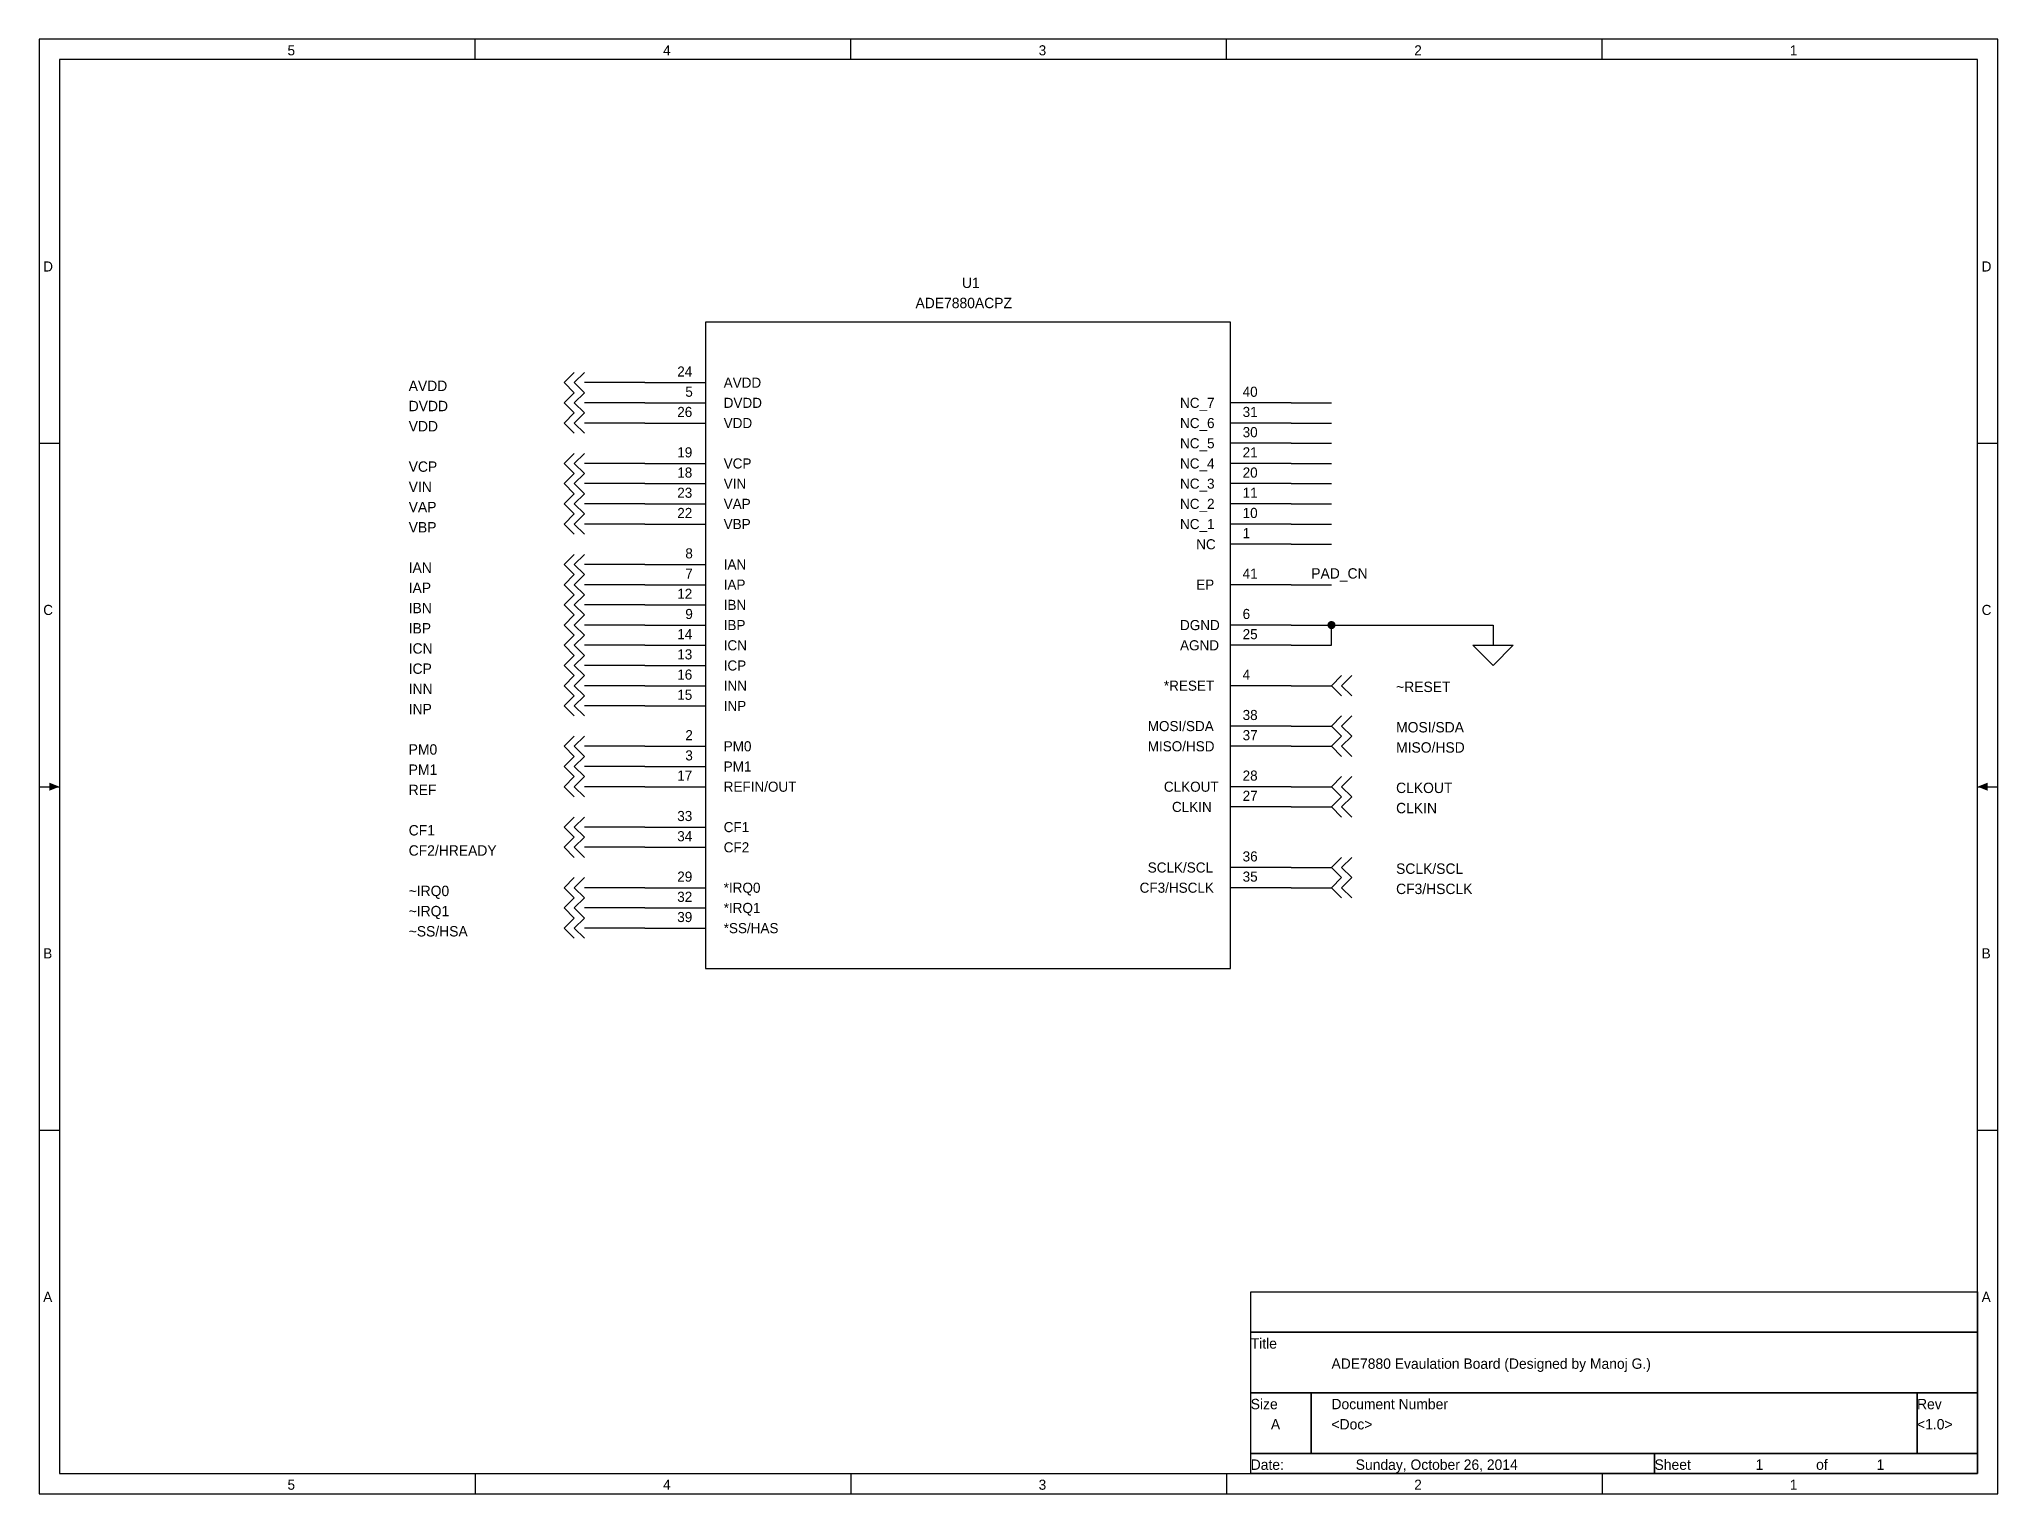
# Model space of a CAD drawing. Extents: x -0.1 to 9.6, y 0.1 to 7.3.
import ezdxf

# ---------------------------------------------------------------- set-up
doc = ezdxf.new("R2010")
doc.units = 0

msp = doc.modelspace()

# ---------------------------------------------------------------- linework, layer by layer
at = {"layer": 'PARTS'}
for p, q in [((2.9, 5.6), (3.2, 5.6)), ((2.9, 5.5), (3.2, 5.5)), ((6.1, 5.5), (5.8, 5.5)), ((2.9, 5.4), (3.2, 5.4)), ((6.1, 5.4), (5.8, 5.4)), ((6.1, 5.3), (5.8, 5.3)), ((2.9, 5.2), (3.2, 5.2)), ((6.1, 5.2), (5.8, 5.2)), ((2.9, 5.1), (3.2, 5.1)), ((6.1, 5.1), (5.8, 5.1)), ((2.9, 5), (3.2, 5)), ((6.1, 5), (5.8, 5)), ((2.9, 4.9), (3.2, 4.9)), ((6.1, 4.9), (5.8, 4.9)), ((6.1, 4.8), (5.8, 4.8)), ((2.9, 4.7), (3.2, 4.7)), ((2.9, 4.6), (3.2, 4.6)), ((6.1, 4.6), (5.8, 4.6)), ((2.9, 4.5), (3.2, 4.5)), ((2.9, 4.4), (3.2, 4.4)), ((6.1, 4.4), (5.8, 4.4)), ((2.9, 4.3), (3.2, 4.3)), ((6.1, 4.3), (5.8, 4.3)), ((2.9, 4.2), (3.2, 4.2)), ((2.9, 4.1), (3.2, 4.1)), ((6.1, 4.1), (5.8, 4.1)), ((2.9, 4), (3.2, 4)), ((6.1, 3.9), (5.8, 3.9)), ((2.9, 3.8), (3.2, 3.8)), ((6.1, 3.8), (5.8, 3.8)), ((2.9, 3.7), (3.2, 3.7)), ((2.9, 3.6), (3.2, 3.6)), ((6.1, 3.6), (5.8, 3.6)), ((6.1, 3.5), (5.8, 3.5)), ((2.9, 3.4), (3.2, 3.4)), ((2.9, 3.3), (3.2, 3.3)), ((6.1, 3.2), (5.8, 3.2)), ((2.9, 3.1), (3.2, 3.1)), ((6.1, 3.1), (5.8, 3.1)), ((2.9, 3), (3.2, 3)), ((2.9, 2.9), (3.2, 2.9))]:
    msp.add_line(p, q, dxfattribs=at)
for points in [[(3.2, 5.9), (3.2, 2.7)], [(5.8, 5.9), (3.2, 5.9)], [(5.8, 2.7), (5.8, 5.9)], [(2.5, 5.6), (2.55, 5.65)], [(2.55, 5.6), (2.6, 5.65)], [(2.5, 5.6), (2.55, 5.55)], [(2.5, 5.5), (2.55, 5.55)], [(2.55, 5.6), (2.6, 5.55)], [(2.55, 5.5), (2.6, 5.55)], [(3.2, 5.6), (3.2, 5.6)], [(2.5, 5.5), (2.55, 5.45)], [(2.5, 5.4), (2.55, 5.45)], [(2.55, 5.5), (2.6, 5.45)], [(2.55, 5.4), (2.6, 5.45)], [(3.2, 5.5), (3.2, 5.5)], [(5.8, 5.5), (5.8, 5.5)], [(2.5, 5.4), (2.55, 5.35)], [(2.55, 5.4), (2.6, 5.35)], [(3.2, 5.4), (3.2, 5.4)], [(5.8, 5.4), (5.8, 5.4)], [(2.5, 5.2), (2.55, 5.25)], [(2.55, 5.2), (2.6, 5.25)], [(5.8, 5.3), (5.8, 5.3)], [(2.5, 5.2), (2.55, 5.15)], [(2.5, 5.1), (2.55, 5.15)], [(2.55, 5.2), (2.6, 5.15)], [(2.55, 5.1), (2.6, 5.15)], [(3.2, 5.2), (3.2, 5.2)], [(5.8, 5.2), (5.8, 5.2)], [(2.5, 5.1), (2.55, 5.05)], [(2.5, 5), (2.55, 5.05)], [(2.55, 5.1), (2.6, 5.05)], [(2.55, 5), (2.6, 5.05)], [(3.2, 5.1), (3.2, 5.1)], [(5.8, 5.1), (5.8, 5.1)], [(2.5, 5), (2.55, 4.95)], [(2.5, 4.9), (2.55, 4.95)], [(2.55, 5), (2.6, 4.95)], [(2.55, 4.9), (2.6, 4.95)], [(3.2, 5), (3.2, 5)], [(5.8, 5), (5.8, 5)], [(2.5, 4.9), (2.55, 4.85)], [(2.55, 4.9), (2.6, 4.85)], [(3.2, 4.9), (3.2, 4.9)], [(5.8, 4.9), (5.8, 4.9)], [(5.8, 4.8), (5.8, 4.8)], [(2.5, 4.7), (2.55, 4.75)], [(2.5, 4.7), (2.55, 4.65)], [(2.55, 4.7), (2.6, 4.75)], [(2.55, 4.7), (2.6, 4.65)], [(3.2, 4.7), (3.2, 4.7)], [(2.5, 4.6), (2.55, 4.65)], [(2.5, 4.6), (2.55, 4.55)], [(2.55, 4.6), (2.6, 4.65)], [(2.55, 4.6), (2.6, 4.55)], [(3.2, 4.6), (3.2, 4.6)], [(5.8, 4.6), (5.8, 4.6)], [(2.5, 4.5), (2.55, 4.55)], [(2.5, 4.5), (2.55, 4.45)], [(2.55, 4.5), (2.6, 4.55)], [(2.55, 4.5), (2.6, 4.45)], [(3.2, 4.5), (3.2, 4.5)], [(2.5, 4.4), (2.55, 4.45)], [(2.5, 4.4), (2.55, 4.35)], [(2.55, 4.4), (2.6, 4.45)], [(2.55, 4.4), (2.6, 4.35)], [(3.2, 4.4), (3.2, 4.4)], [(5.8, 4.4), (5.8, 4.4)], [(2.5, 4.3), (2.55, 4.35)], [(2.5, 4.3), (2.55, 4.25)], [(2.55, 4.3), (2.6, 4.35)], [(2.55, 4.3), (2.6, 4.25)], [(3.2, 4.3), (3.2, 4.3)], [(5.8, 4.3), (5.8, 4.3)], [(7, 4.3), (7.2, 4.3)], [(7.1, 4.2), (7, 4.3)], [(7.2, 4.3), (7.1, 4.2)], [(2.5, 4.2), (2.55, 4.25)], [(2.5, 4.2), (2.55, 4.15)], [(2.55, 4.2), (2.6, 4.25)], [(2.55, 4.2), (2.6, 4.15)], [(3.2, 4.2), (3.2, 4.2)], [(2.5, 4.1), (2.55, 4.15)], [(2.5, 4.1), (2.55, 4.05)], [(2.55, 4.1), (2.6, 4.15)], [(2.55, 4.1), (2.6, 4.05)], [(3.2, 4.1), (3.2, 4.1)], [(5.8, 4.1), (5.8, 4.1)], [(6.3, 4.1), (6.35, 4.15)], [(6.3, 4.1), (6.35, 4.05)], [(6.35, 4.1), (6.4, 4.15)], [(6.35, 4.1), (6.4, 4.05)], [(2.5, 4), (2.55, 4.05)], [(2.5, 4), (2.55, 3.95)], [(2.55, 4), (2.6, 4.05)], [(2.55, 4), (2.6, 3.95)], [(3.2, 4), (3.2, 4)], [(5.8, 3.9), (5.8, 3.9)], [(6.3, 3.9), (6.35, 3.95)], [(6.3, 3.9), (6.35, 3.85)], [(6.35, 3.9), (6.4, 3.95)], [(6.35, 3.9), (6.4, 3.85)], [(2.5, 3.8), (2.55, 3.85)], [(2.5, 3.8), (2.55, 3.75)], [(2.55, 3.8), (2.6, 3.85)], [(2.55, 3.8), (2.6, 3.75)], [(3.2, 3.8), (3.2, 3.8)], [(5.8, 3.8), (5.8, 3.8)], [(6.3, 3.8), (6.35, 3.85)], [(6.3, 3.8), (6.35, 3.75)], [(6.35, 3.8), (6.4, 3.85)], [(6.35, 3.8), (6.4, 3.75)], [(2.5, 3.7), (2.55, 3.75)], [(2.5, 3.7), (2.55, 3.65)], [(2.55, 3.7), (2.6, 3.75)], [(2.55, 3.7), (2.6, 3.65)], [(3.2, 3.7), (3.2, 3.7)], [(2.5, 3.6), (2.55, 3.65)], [(2.5, 3.6), (2.55, 3.55)], [(2.55, 3.6), (2.6, 3.65)], [(2.55, 3.6), (2.6, 3.55)], [(3.2, 3.6), (3.2, 3.6)], [(5.8, 3.6), (5.8, 3.6)], [(6.3, 3.6), (6.35, 3.65)], [(6.3, 3.6), (6.35, 3.55)], [(6.35, 3.6), (6.4, 3.65)], [(6.35, 3.6), (6.4, 3.55)], [(5.8, 3.5), (5.8, 3.5)], [(6.3, 3.5), (6.35, 3.55)], [(6.3, 3.5), (6.35, 3.45)], [(6.35, 3.5), (6.4, 3.55)], [(6.35, 3.5), (6.4, 3.45)], [(2.5, 3.4), (2.55, 3.45)], [(2.5, 3.4), (2.55, 3.35)], [(2.55, 3.4), (2.6, 3.45)], [(2.55, 3.4), (2.6, 3.35)], [(3.2, 3.4), (3.2, 3.4)], [(2.5, 3.3), (2.55, 3.35)], [(2.5, 3.3), (2.55, 3.25)], [(2.55, 3.3), (2.6, 3.35)], [(2.55, 3.3), (2.6, 3.25)], [(3.2, 3.3), (3.2, 3.3)], [(6.3, 3.2), (6.35, 3.25)], [(6.35, 3.2), (6.4, 3.25)], [(2.5, 3.1), (2.55, 3.15)], [(2.55, 3.1), (2.6, 3.15)], [(5.8, 3.2), (5.8, 3.2)], [(6.3, 3.2), (6.35, 3.15)], [(6.3, 3.1), (6.35, 3.15)], [(6.35, 3.2), (6.4, 3.15)], [(6.35, 3.1), (6.4, 3.15)], [(2.5, 3.1), (2.55, 3.05)], [(2.5, 3), (2.55, 3.05)], [(2.55, 3.1), (2.6, 3.05)], [(2.55, 3), (2.6, 3.05)], [(3.2, 3.1), (3.2, 3.1)], [(5.8, 3.1), (5.8, 3.1)], [(6.3, 3.1), (6.35, 3.05)], [(6.35, 3.1), (6.4, 3.05)], [(2.5, 3), (2.55, 2.95)], [(2.5, 2.9), (2.55, 2.95)], [(2.55, 3), (2.6, 2.95)], [(2.55, 2.9), (2.6, 2.95)], [(3.2, 3), (3.2, 3)], [(2.5, 2.9), (2.55, 2.85)], [(2.55, 2.9), (2.6, 2.85)], [(3.2, 2.9), (3.2, 2.9)], [(3.2, 2.7), (5.8, 2.7)]]:
    msp.add_lwpolyline(points, dxfattribs=at)
at = {"layer": 'TITLE'}
for points in [[(-0.1, 0.1), (9.6, 0.1), (9.6, 7.3), (-0.1, 7.3)], [(0, 0.2), (9.5, 0.2), (9.5, 7.2), (0, 7.2)], [(5.9, 1.1), (9.5, 1.1), (9.5, 0.9), (5.9, 0.9)], [(5.9, 0.9), (9.5, 0.9), (9.5, 0.6), (5.9, 0.6)], [(5.9, 0.6), (6.2, 0.6), (6.2, 0.3), (5.9, 0.3)], [(6.2, 0.6), (9.2, 0.6), (9.2, 0.3), (6.2, 0.3)], [(9.2, 0.6), (9.5, 0.6), (9.5, 0.3), (9.2, 0.3)], [(5.9, 0.3), (7.9, 0.3), (7.9, 0.2), (5.9, 0.2)], [(7.9, 0.3), (9.5, 0.3), (9.5, 0.2), (7.9, 0.2)]]:
    msp.add_lwpolyline(points, close=True, dxfattribs=at)
for points in [[(2.06, 7.2), (2.06, 7.3)], [(3.92, 7.2), (3.92, 7.3)], [(5.78, 7.2), (5.78, 7.3)], [(7.64, 7.2), (7.64, 7.3)], [(-0.1, 5.3), (0, 5.3)], [(9.5, 5.3), (9.6, 5.3)], [(-0.1, 3.6), (0, 3.6)], [(9.5, 3.6), (9.6, 3.6)], [(-0.1, 1.9), (0, 1.9)], [(9.5, 1.9), (9.6, 1.9)], [(2.06, 0.2), (2.06, 0.1)], [(3.92, 0.2), (3.92, 0.1)], [(5.78, 0.2), (5.78, 0.1)], [(7.64, 0.2), (7.64, 0.1)]]:
    msp.add_lwpolyline(points, dxfattribs=at)
for points in [[(0, 3.6), (-0.05, 3.62), (-0.05, 3.58), (-0.05, 3.6)], [(0, 3.6), (-0.05, 3.62), (-0.05, 3.58), (-0.05, 3.6)], [(0, 3.6), (-0.05, 3.62), (-0.05, 3.58), (-0.05, 3.6)], [(9.5, 3.6), (9.55, 3.62), (9.55, 3.58), (9.55, 3.6)], [(9.5, 3.6), (9.55, 3.62), (9.55, 3.58), (9.55, 3.6)], [(9.5, 3.6), (9.55, 3.62), (9.55, 3.58), (9.55, 3.6)]]:
    msp.add_solid(points, dxfattribs=at)
at = {"layer": 'WIRE'}
for points in [[(2.9, 5.6), (2.6, 5.6)], [(2.9, 5.5), (2.6, 5.5)], [(6.1, 5.5), (6.3, 5.5)], [(2.9, 5.4), (2.6, 5.4)], [(6.1, 5.4), (6.3, 5.4)], [(6.1, 5.3), (6.3, 5.3)], [(2.9, 5.2), (2.6, 5.2)], [(6.1, 5.2), (6.3, 5.2)], [(2.9, 5.1), (2.6, 5.1)], [(6.1, 5.1), (6.3, 5.1)], [(2.9, 5), (2.6, 5)], [(6.1, 5), (6.3, 5)], [(2.9, 4.9), (2.6, 4.9)], [(6.1, 4.9), (6.3, 4.9)], [(6.1, 4.8), (6.3, 4.8)], [(2.9, 4.7), (2.6, 4.7)], [(2.9, 4.6), (2.6, 4.6)], [(6.1, 4.6), (6.3, 4.6)], [(2.9, 4.5), (2.6, 4.5)], [(2.9, 4.4), (2.6, 4.4)], [(6.1, 4.4), (6.3, 4.4)], [(6.3, 4.3), (6.3, 4.4)], [(6.3, 4.4), (7.1, 4.4)], [(7.1, 4.4), (7.1, 4.3)], [(2.9, 4.3), (2.6, 4.3)], [(6.1, 4.3), (6.3, 4.3)], [(2.9, 4.2), (2.6, 4.2)], [(2.9, 4.1), (2.6, 4.1)], [(6.1, 4.1), (6.3, 4.1)], [(2.9, 4), (2.6, 4)], [(6.1, 3.9), (6.3, 3.9)], [(2.9, 3.8), (2.6, 3.8)], [(6.1, 3.8), (6.3, 3.8)], [(2.9, 3.7), (2.6, 3.7)], [(2.9, 3.6), (2.6, 3.6)], [(6.1, 3.6), (6.3, 3.6)], [(6.1, 3.5), (6.3, 3.5)], [(2.9, 3.4), (2.6, 3.4)], [(2.9, 3.3), (2.6, 3.3)], [(6.1, 3.2), (6.3, 3.2)], [(2.9, 3.1), (2.6, 3.1)], [(6.1, 3.1), (6.3, 3.1)], [(2.9, 3), (2.6, 3)], [(2.9, 2.9), (2.6, 2.9)]]:
    msp.add_lwpolyline(points, dxfattribs=at)
at = {"layer": 'WIRE', "const_width": 0.02}
msp.add_lwpolyline([(6.29, 4.4, 1), (6.31, 4.4, 1)], format="xyb", close=True, dxfattribs=at)

# ---------------------------------------------------------------- texts
at = {"layer": 'PARTS'}
for s, p in [('24', (3.06, 5.63)), ('5', (3.1, 5.53)), ('AVDD', (3.29, 5.575)), ('40', (5.86, 5.53)), ('26', (3.06, 5.43)), ('DVDD', (3.29, 5.475)), ('NC_7', (5.55, 5.475)), ('31', (5.86, 5.43)), ('VDD', (3.29, 5.375)), ('NC_6', (5.55, 5.375)), ('30', (5.86, 5.33)), ('19', (3.06, 5.23)), ('NC_5', (5.55, 5.275)), ('21', (5.86, 5.23)), ('18', (3.06, 5.13)), ('VCP', (3.29, 5.175)), ('NC_4', (5.55, 5.175)), ('20', (5.86, 5.13)), ('23', (3.06, 5.03)), ('VIN', (3.29, 5.075)), ('NC_3', (5.55, 5.075)), ('11', (5.86, 5.03)), ('22', (3.06, 4.93)), ('VAP', (3.29, 4.975)), ('NC_2', (5.55, 4.975)), ('10', (5.86, 4.93)), ('VBP', (3.29, 4.875)), ('NC_1', (5.55, 4.875)), ('1', (5.86, 4.83)), ('8', (3.1, 4.73)), ('NC', (5.63, 4.775)), ('7', (3.1, 4.63)), ('IAN', (3.29, 4.675)), ('41', (5.86, 4.63)), ('12', (3.06, 4.53)), ('IAP', (3.29, 4.575)), ('EP', (5.63, 4.575)), ('9', (3.1, 4.43)), ('IBN', (3.29, 4.475)), ('6', (5.86, 4.43)), ('14', (3.06, 4.33)), ('IBP', (3.29, 4.375)), ('DGND', (5.55, 4.375)), ('25', (5.86, 4.33)), ('13', (3.06, 4.23)), ('ICN', (3.29, 4.275)), ('AGND', (5.55, 4.275)), ('16', (3.06, 4.13)), ('ICP', (3.29, 4.175)), ('4', (5.86, 4.13)), ('15', (3.06, 4.03)), ('INN', (3.29, 4.075)), ('*RESET', (5.47, 4.075)), ('INP', (3.29, 3.975)), ('38', (5.86, 3.93)), ('2', (3.1, 3.83)), ('MOSI/SDA', (5.39, 3.875)), ('37', (5.86, 3.83)), ('PM0', (3.29, 3.775)), ('MISO/HSD', (5.39, 3.775)), ('3', (3.1, 3.73)), ('PM1', (3.29, 3.675)), ('17', (3.06, 3.63)), ('REFIN/OUT', (3.29, 3.575)), ('CLKOUT', (5.47, 3.575)), ('28', (5.86, 3.63)), ('CLKIN', (5.51, 3.475)), ('27', (5.86, 3.53)), ('33', (3.06, 3.43)), ('CF1', (3.29, 3.375)), ('34', (3.06, 3.33)), ('CF2', (3.29, 3.275)), ('SCLK/SCL', (5.39, 3.175)), ('36', (5.86, 3.23)), ('29', (3.06, 3.13)), ('*IRQ0', (3.29, 3.075)), ('CF3/HSCLK', (5.35, 3.075)), ('35', (5.86, 3.13)), ('32', (3.06, 3.03)), ('*IRQ1', (3.29, 2.975)), ('39', (3.06, 2.93)), ('*SS/HAS', (3.29, 2.875))]:
    msp.add_text(s, height=0.05, dxfattribs=at).set_placement(p)
at = {"layer": 'PARTTEXT'}
for s, p in [('U1', (4.47, 6.0686)), ('ADE7880ACPZ', (4.24, 5.9686)), ('AVDD', (1.73, 5.5586)), ('DVDD', (1.73, 5.4586)), ('VDD', (1.73, 5.3586)), ('VCP', (1.73, 5.1586)), ('VIN', (1.73, 5.0586)), ('VAP', (1.73, 4.9586)), ('VBP', (1.73, 4.8586)), ('IAN', (1.73, 4.6586)), ('IAP', (1.73, 4.5586)), ('IBN', (1.73, 4.4586)), ('IBP', (1.73, 4.3586)), ('ICN', (1.73, 4.2586)), ('ICP', (1.73, 4.1586)), ('INN', (1.73, 4.0586)), ('~RESET', (6.62, 4.0686)), ('INP', (1.73, 3.9586)), ('MOSI/SDA', (6.62, 3.8686)), ('PM0', (1.73, 3.7586)), ('MISO/HSD', (6.62, 3.7686)), ('PM1', (1.73, 3.6586)), ('REF', (1.73, 3.5586)), ('CLKOUT', (6.62, 3.5686)), ('CLKIN', (6.62, 3.4686)), ('CF1', (1.73, 3.3586)), ('CF2/HREADY', (1.73, 3.2586)), ('SCLK/SCL', (6.62, 3.1686)), ('~IRQ0', (1.73, 3.0586)), ('CF3/HSCLK', (6.62, 3.0686)), ('~IRQ1', (1.73, 2.9586)), ('~SS/HSA', (1.73, 2.8586)), ('Title', (5.9, 0.8186)), ('Size', (5.9, 0.5186)), ('Document Number', (6.3, 0.5186)), ('Rev', (9.2, 0.5186)), ('Date:', (5.9, 0.2186)), ('Sheet', (7.9, 0.2186)), ('of', (8.7, 0.2186))]:
    msp.add_text(s, height=0.0514, dxfattribs=at).set_placement(p)
at = {"layer": 'TITLE'}
for s, height, p in [('5', 0.05, (1.13, 7.22)), ('4', 0.05, (2.99, 7.22)), ('3', 0.05, (4.85, 7.22)), ('2', 0.05, (6.71, 7.22)), ('1', 0.05, (8.57, 7.22)), ('D', 0.05, (-0.08, 6.15)), ('D', 0.05, (9.52, 6.15)), ('C', 0.05, (-0.08, 4.45)), ('C', 0.05, (9.52, 4.45)), ('B', 0.05, (-0.08, 2.75)), ('B', 0.05, (9.52, 2.75)), ('A', 0.05, (-0.08, 1.05)), ('A', 0.05, (9.52, 1.05)), ('ADE7880 Evaulation Board (Designed by Manoj G.)', 0.0514, (6.3, 0.7186)), ('A', 0.0514, (6, 0.4186)), ('<Doc>', 0.0514, (6.3, 0.4186)), ('<1.0>', 0.0514, (9.2, 0.4186)), ('Sunday, October 26, 2014', 0.0514, (6.42, 0.2186)), ('1', 0.0514, (8.4, 0.2186)), ('1', 0.0514, (9, 0.2186)), ('5', 0.05, (1.13, 0.12)), ('4', 0.05, (2.99, 0.12)), ('3', 0.05, (4.85, 0.12)), ('2', 0.05, (6.71, 0.12)), ('1', 0.05, (8.57, 0.12))]:
    msp.add_text(s, height=height, dxfattribs=at).set_placement(p)
at = {"layer": 'WIRETEXT'}
msp.add_text('PAD_CN', height=0.0514, dxfattribs=at).set_placement((6.2, 4.63))

doc.saveas('drawing.dxf')
